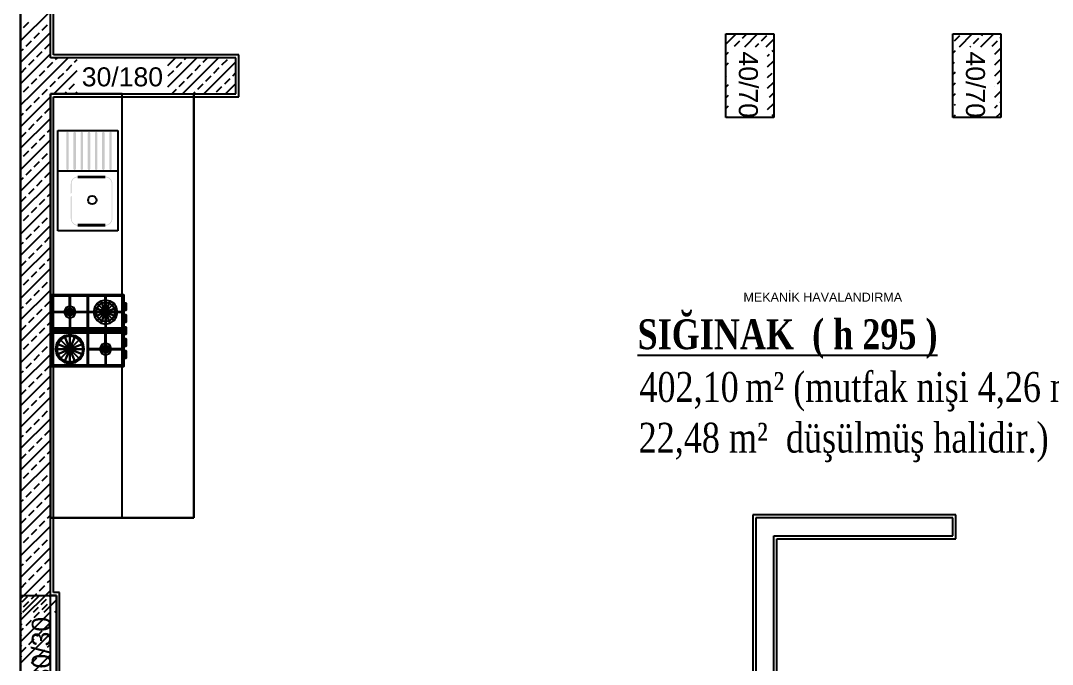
# Model space of a CAD drawing. Extents: x 357804 to 359242, y -615216 to -609926.
# Drawn here: x 357804 to 358668, y -611014 to -610475 of the extents above; entities that cross this region are included whole.
import ezdxf

# ---------------------------------------------------------------- set-up
doc = ezdxf.new("R2010")
doc.units = 0
doc.header["$MEASUREMENT"] = 0
doc.layers.add('MKDU0', color=50, linetype='CONTINUOUS')
doc.styles.add('BORA', font='times.ttf')
doc.styles.add('MtXpl_Times_New_Roma', font='timesbd.ttf')
doc.styles.get("Standard").update_dxf_attribs({"font": 'arial.ttf'})

msp = doc.modelspace()

# ---------------------------------------------------------------- hatches: boundary and pattern name
at = {"layer": 'MKDU0', "ltscale": 0.03}
h = msp.add_hatch(color=8, dxfattribs=at)
h.paths.add_polyline_path([(357848.56, -610569.26, -1), (357850.56, -610569.26), (357850.56, -610599.26, -1), (357848.56, -610599.26)])
h.paths.add_polyline_path([(357856.56, -610599.26, -1), (357854.56, -610599.26), (357854.56, -610569.26, -1), (357856.56, -610569.26)])
h.paths.add_polyline_path([(357862.56, -610599.26, -1), (357860.56, -610599.26), (357860.56, -610569.26, -1), (357862.56, -610569.26)])
h.paths.add_polyline_path([(357866.56, -610569.26, -1), (357868.56, -610569.26), (357868.56, -610599.26, -1), (357866.56, -610599.26)])
h.paths.add_polyline_path([(357874.56, -610599.26, -1), (357872.56, -610599.26), (357872.56, -610569.26, -1), (357874.56, -610569.26)])
h.paths.add_polyline_path([(357878.56, -610569.26, -1), (357880.56, -610569.26), (357880.56, -610599.26, -1), (357878.56, -610599.26)])
h.paths.add_polyline_path([(357844.56, -610599.26, -1), (357842.56, -610599.26), (357842.56, -610569.26, -1), (357844.56, -610569.26)])
msp.add_hatch(color=8, dxfattribs=at).paths.add_polyline_path([(357852.35, -610605.71), (357875.11, -610605.71, -0.414214), (357881.11, -610611.71), (357881.11, -610640.82, -0.414214), (357875.11, -610646.82), (357852.35, -610646.82, -0.414214), (357846.35, -610640.82), (357846.35, -610622.63), (357846.95, -610622.03), (357846.95, -610640.82, 0.414214), (357852.35, -610646.22), (357875.11, -610646.22, 0.414214), (357880.51, -610640.82), (357880.51, -610611.71, 0.414214), (357875.11, -610606.31), (357852.35, -610606.31, 0.414214), (357846.95, -610611.71), (357846.95, -610619.33), (357846.35, -610619.93), (357846.35, -610611.71, -0.414214)])

# ---------------------------------------------------------------- linework, layer by layer
at = {"layer": 'MKDU0', "color": 8, "ltscale": 0.03}
for p, q in [((357804.37, -611416.35), (357804.37, -609926.35)), ((357804.37, -611416.35), (357804.37, -609926.35)), ((357804.37, -609926.35), (357804.37, -611416.35)), ((357804.37, -609936.35), (357804.37, -611416.35)), ((357804.37, -610506.35), (357804.37, -609966.35)), ((357829.37, -610506.35), (357829.37, -609966.35)), ((357829.37, -610506.35), (357829.37, -610161.35)), ((357831.87, -610503.85), (357831.87, -610163.85)), ((357804.37, -610492.19), (357829.37, -610467.19)), ((357804.37, -610483.21), (357804.45, -610483.13)), ((357806.69, -610480.88), (357811.18, -610476.39)), ((357822.41, -610483.13), (357826.9, -610478.64)), ((357829.14, -610476.39), (357829.37, -610476.17)), ((357808.16, -610506.35), (357829.37, -610485.15)), ((357808.94, -610496.6), (357813.43, -610492.11)), ((357815.67, -610489.86), (357820.16, -610485.37)), ((358394.37, -610494.89), (358402.9, -610486.35)), ((358394.37, -610556.35), (358394.37, -610486.35)), ((358394.37, -610486.35), (358434.37, -610486.35)), ((358401.63, -610496.6), (358406.12, -610492.11)), ((358408.37, -610489.86), (358411.88, -610486.35)), ((358410.14, -610497.07), (358420.86, -610486.35)), ((358424.08, -610492.11), (358428.57, -610487.62)), ((358428.1, -610497.07), (358434.37, -610490.81)), ((358434.37, -610486.35), (358434.37, -610556.35)), ((358584.37, -610556.35), (358584.37, -610486.35)), ((358584.37, -610486.35), (358624.37, -610486.35)), ((358585.73, -610492.11), (358590.22, -610487.62)), ((358589.75, -610497.07), (358600.47, -610486.35)), ((358601.44, -610494.35), (358605.93, -610489.86)), ((358607.71, -610497.07), (358618.43, -610486.35)), ((358608.18, -610487.62), (358609.45, -610486.35)), ((358617.16, -610496.6), (358621.65, -610492.11)), ((358623.89, -610489.86), (358624.37, -610489.39)), ((358624.37, -610486.35), (358624.37, -610556.35)), ((357804.37, -610501.17), (357806.69, -610498.85)), ((357817.92, -610505.58), (357822.41, -610501.09)), ((357824.65, -610498.85), (357829.14, -610494.35)), ((358419.12, -610497.07), (358421.84, -610494.35)), ((358433.06, -610501.09), (358434.37, -610499.79)), ((358584.37, -610502.45), (358586.56, -610500.26)), ((358598.73, -610497.07), (358599.2, -610496.6)), ((358619.34, -610503.4), (358624.37, -610498.37)), ((357804.37, -611026.35), (357804.37, -610506.35)), ((357804.37, -610510.15), (357808.16, -610506.35)), ((357804.37, -610528.11), (357826.12, -610506.35)), ((357811.18, -610512.32), (357815.67, -610507.83)), ((357814.08, -610536.35), (357844.08, -610506.35)), ((357826.12, -610506.35), (357829.37, -610503.11)), ((357984.37, -610506.35), (357829.37, -610506.35)), ((357984.37, -610506.35), (357829.37, -610506.35)), ((357986.87, -610503.85), (357831.87, -610503.85)), ((357833.63, -610507.83), (357835.1, -610506.35)), ((357849.35, -610510.07), (357851.55, -610507.87)), ((357927.48, -610512.76), (357933.89, -610506.35)), ((357927.48, -610530.72), (357951.85, -610506.35)), ((357939.81, -610536.35), (357969.81, -610506.35)), ((357941.39, -610507.83), (357942.87, -610506.35)), ((357957.11, -610510.07), (357960.83, -610506.35)), ((357957.77, -610536.35), (357984.37, -610509.76)), ((357972.83, -610512.32), (357977.32, -610507.83)), ((357984.37, -610536.35), (357984.37, -610506.35)), ((357984.37, -610536.35), (357984.37, -610506.35)), ((357986.87, -610538.85), (357986.87, -610503.85)), ((358394.9, -610503.34), (358396.56, -610501.68)), ((358429.34, -610504.82), (358430.82, -610503.34)), ((358429.34, -610513.8), (358434.37, -610508.77)), ((358619.4, -610512.32), (358623.89, -610507.83)), ((357804.45, -610519.05), (357808.94, -610514.56)), ((357820.16, -610521.3), (357824.65, -610516.81)), ((357826.9, -610514.56), (357831.39, -610510.07)), ((357832.05, -610536.35), (357851.55, -610516.85)), ((357842.61, -610516.81), (357847.1, -610512.32)), ((357927.92, -610521.3), (357932.41, -610516.81)), ((357934.66, -610514.56), (357939.15, -610510.07)), ((357950.38, -610516.81), (357954.87, -610512.32)), ((357966.09, -610519.05), (357970.58, -610514.56)), ((358394.37, -610512.85), (358396.56, -610510.66)), ((358584.37, -610511.43), (358585.73, -610510.07)), ((358584.37, -610520.41), (358586.56, -610518.22)), ((358619.34, -610521.36), (358624.37, -610516.33)), ((357813.43, -610528.03), (357817.92, -610523.54)), ((357829.14, -610530.28), (357833.63, -610525.79)), ((357835.88, -610523.54), (357840.37, -610519.05)), ((357936.9, -610530.28), (357941.39, -610525.79)), ((357943.64, -610523.54), (357948.13, -610519.05)), ((357959.36, -610525.79), (357963.85, -610521.3)), ((357975.07, -610528.03), (357979.56, -610523.54)), ((357981.81, -610521.3), (357984.37, -610518.74)), ((358394.37, -610521.83), (358394.9, -610521.3)), ((358429.34, -610522.78), (358433.06, -610519.05)), ((358429.34, -610531.76), (358434.37, -610526.73)), ((358584.37, -610529.39), (358586.56, -610527.2)), ((358621.65, -610528.03), (358624.37, -610525.31)), ((357806.69, -610534.77), (357811.18, -610530.28)), ((357823.06, -610536.35), (357826.9, -610532.52)), ((357841.03, -610536.35), (357842.61, -610534.77)), ((357844.86, -610532.52), (357849.35, -610528.03)), ((357850.01, -610536.35), (357851.55, -610534.81)), ((357930.83, -610536.35), (357934.66, -610532.52)), ((357948.79, -610536.35), (357950.38, -610534.77)), ((357952.62, -610532.52), (357957.11, -610528.03)), ((357968.34, -610534.77), (357972.83, -610530.28)), ((357975.73, -610536.35), (357984.37, -610527.72)), ((358394.37, -610530.81), (358396.56, -610528.62)), ((358430.82, -610539.26), (358434.37, -610535.71)), ((358619.34, -610530.34), (358619.4, -610530.28)), ((358619.34, -610539.32), (358624.37, -610534.29)), ((357804.37, -610546.07), (357814.08, -610536.35)), ((357804.37, -610537.09), (357804.45, -610537.01)), ((357804.37, -610564.03), (357829.37, -610539.03)), ((357815.67, -610543.75), (357820.16, -610539.26)), ((357822.41, -610537.01), (357823.06, -610536.35)), ((357889.37, -610536.35), (357829.37, -610536.35)), ((357829.37, -610536.35), (357829.37, -610891.35)), ((357829.37, -611026.35), (357829.37, -610536.35)), ((357829.37, -610536.35), (357984.37, -610536.35)), ((357829.37, -610891.35), (357829.37, -610536.35)), ((357829.37, -610536.35), (357949.37, -610536.35)), ((357831.87, -610893.85), (357831.87, -610538.85)), ((357831.87, -610538.85), (357986.87, -610538.85)), ((357889.37, -610891.35), (357889.37, -610536.35)), ((357889.37, -610891.35), (357889.37, -610536.35)), ((357949.37, -610536.35), (357949.37, -610891.35)), ((357949.37, -610891.35), (357949.37, -610536.35)), ((357949.37, -610536.35), (357984.37, -610536.35)), ((358394.37, -610539.79), (358396.56, -610537.6)), ((358584.37, -610538.37), (358586.56, -610536.18)), ((358623.89, -610543.75), (358624.37, -610543.27)), ((357804.37, -610555.05), (357806.69, -610552.73)), ((357808.94, -610550.48), (357813.43, -610545.99)), ((357824.65, -610552.73), (357829.14, -610548.24)), ((358394.37, -610548.77), (358396.56, -610546.58)), ((358429.34, -610549.72), (358434.37, -610544.69)), ((358585.73, -610545.99), (358586.56, -610545.16)), ((358619.34, -610548.3), (358621.65, -610545.99)), ((358620.27, -610556.35), (358624.37, -610552.25)), ((357804.37, -610581.99), (357829.37, -610556.99)), ((357811.18, -610566.2), (357815.67, -610561.71)), ((357817.92, -610559.46), (357822.41, -610554.97)), ((358434.37, -610556.35), (358394.37, -610556.35)), ((358395.76, -610556.35), (358396.56, -610555.56)), ((358433.06, -610554.97), (358434.37, -610553.67)), ((358584.37, -610556.33), (358586.56, -610554.14)), ((358624.37, -610556.35), (358584.37, -610556.35)), ((357804.45, -610572.93), (357808.94, -610568.44)), ((357826.9, -610568.44), (357829.37, -610565.97)), ((357835.56, -610651.26), (357835.56, -610567.26)), ((357835.56, -610567.26), (357885.56, -610567.26)), ((357885.56, -610567.26), (357885.56, -610651.26)), ((357804.37, -610599.95), (357829.37, -610574.95)), ((357813.43, -610581.91), (357817.92, -610577.42)), ((357820.16, -610575.18), (357824.65, -610570.69)), ((357806.69, -610588.65), (357811.18, -610584.16)), ((357822.41, -610590.89), (357826.9, -610586.4)), ((357829.14, -610584.16), (357829.37, -610583.93)), ((357804.37, -610590.97), (357804.45, -610590.89)), ((357804.37, -610617.91), (357829.37, -610592.91)), ((357815.67, -610597.63), (357820.16, -610593.14)), ((357808.94, -610604.36), (357813.43, -610599.87)), ((357824.65, -610606.61), (357829.14, -610602.12)), ((357885.56, -610601.26), (357835.56, -610601.26)), ((357804.37, -610608.93), (357806.69, -610606.61)), ((357804.37, -610635.87), (357829.37, -610610.87)), ((357817.92, -610613.34), (357822.41, -610608.85)), ((357852.35, -610605.71), (357875.11, -610605.71)), ((357852.35, -610606.31), (357875.11, -610606.31)), ((357811.18, -610620.08), (357815.67, -610615.59)), ((357826.9, -610622.32), (357829.37, -610619.85)), ((357804.37, -610653.83), (357829.37, -610628.83)), ((357804.45, -610626.81), (357808.94, -610622.32)), ((357820.16, -610629.06), (357824.65, -610624.57)), ((357806.69, -610642.53), (357811.18, -610638.04)), ((357813.43, -610635.79), (357817.92, -610631.3)), ((357829.14, -610638.04), (357829.37, -610637.81)), ((357804.37, -610644.85), (357804.45, -610644.77)), ((357804.37, -610671.79), (357829.37, -610646.79)), ((357815.67, -610651.51), (357820.16, -610647.02)), ((357822.41, -610644.77), (357826.9, -610640.28)), ((357875.11, -610646.22), (357852.35, -610646.22)), ((357875.11, -610646.82), (357852.35, -610646.82)), ((357808.94, -610658.24), (357813.43, -610653.75)), ((357824.65, -610660.49), (357829.14, -610656)), ((357885.56, -610651.26), (357835.56, -610651.26)), ((357804.37, -610662.81), (357806.69, -610660.49)), ((357804.37, -610689.76), (357829.37, -610664.76)), ((357817.92, -610667.22), (357822.41, -610662.73)), ((357811.18, -610673.96), (357815.67, -610669.47)), ((357826.9, -610676.21), (357829.37, -610673.74)), ((357804.45, -610680.7), (357808.94, -610676.21)), ((357820.16, -610682.94), (357824.65, -610678.45)), ((357804.37, -610707.72), (357829.37, -610682.72)), ((357813.43, -610689.68), (357817.92, -610685.19)), ((357804.37, -610698.74), (357804.45, -610698.66)), ((357806.69, -610696.41), (357811.18, -610691.92)), ((357822.41, -610698.66), (357826.9, -610694.17)), ((357829.14, -610691.92), (357829.37, -610691.7)), ((357804.37, -610725.68), (357829.37, -610700.68)), ((357808.94, -610712.13), (357813.43, -610707.64)), ((357815.67, -610705.39), (357820.16, -610700.9)), ((357804.37, -610716.7), (357806.69, -610714.37)), ((357817.92, -610721.11), (357822.41, -610716.62)), ((357824.65, -610714.37), (357829.14, -610709.88)), ((357804.37, -610743.64), (357829.37, -610718.64)), ((357811.18, -610727.84), (357815.67, -610723.35)), ((357804.45, -610734.58), (357808.94, -610730.09)), ((357820.16, -610736.82), (357824.65, -610732.33)), ((357826.9, -610730.09), (357829.37, -610727.62)), ((357804.37, -610761.6), (357829.37, -610736.6)), ((357813.43, -610743.56), (357817.92, -610739.07)), ((357806.69, -610750.29), (357811.18, -610745.8)), ((357822.41, -610752.54), (357826.9, -610748.05)), ((357829.14, -610745.8), (357829.37, -610745.58)), ((357804.37, -610752.62), (357804.45, -610752.54)), ((357804.37, -610779.56), (357829.37, -610754.56)), ((357815.67, -610759.27), (357820.16, -610754.78)), ((357804.37, -610770.58), (357806.69, -610768.25)), ((357808.94, -610766.01), (357813.43, -610761.52)), ((357824.65, -610768.25), (357829.14, -610763.76)), ((357804.37, -610797.52), (357829.37, -610772.52)), ((357811.18, -610781.72), (357815.67, -610777.23)), ((357817.92, -610774.99), (357822.41, -610770.5)), ((357804.45, -610788.46), (357808.94, -610783.97)), ((357826.9, -610783.97), (357829.37, -610781.5)), ((357804.37, -610815.48), (357829.37, -610790.48)), ((357813.43, -610797.44), (357817.92, -610792.95)), ((357820.16, -610790.7), (357824.65, -610786.21)), ((357806.69, -610804.17), (357811.18, -610799.68)), ((357822.41, -610806.42), (357826.9, -610801.93)), ((357829.14, -610799.68), (357829.37, -610799.46)), ((357804.37, -610806.5), (357804.45, -610806.42)), ((357804.37, -610833.44), (357829.37, -610808.44)), ((357815.67, -610813.15), (357820.16, -610808.66)), ((357808.94, -610819.89), (357813.43, -610815.4)), ((357824.65, -610822.13), (357829.14, -610817.64)), ((357804.37, -610824.46), (357806.69, -610822.13)), ((357804.37, -610851.4), (357829.37, -610826.4)), ((357817.92, -610828.87), (357822.41, -610824.38)), ((357804.45, -610842.34), (357808.94, -610837.85)), ((357811.18, -610835.6), (357815.67, -610831.11)), ((357826.9, -610837.85), (357829.37, -610835.38)), ((357804.37, -610869.36), (357829.37, -610844.36)), ((357820.16, -610844.58), (357824.65, -610840.09)), ((357806.69, -610858.06), (357811.18, -610853.57)), ((357813.43, -610851.32), (357817.92, -610846.83)), ((357829.14, -610853.57), (357829.37, -610853.34)), ((357804.37, -610860.38), (357804.45, -610860.3)), ((357804.37, -610887.32), (357829.37, -610862.32)), ((357815.67, -610867.04), (357820.16, -610862.55)), ((357822.41, -610860.3), (357826.9, -610855.81)), ((357808.94, -610873.77), (357813.43, -610869.28)), ((357824.65, -610876.02), (357829.14, -610871.53)), ((357804.37, -610878.34), (357806.69, -610876.02)), ((357804.37, -610905.28), (357829.37, -610880.28)), ((357817.92, -610882.75), (357822.41, -610878.26)), ((357811.18, -610889.49), (357815.67, -610885)), ((357826.9, -610891.73), (357829.37, -610889.26)), ((358586.87, -610888.85), (358416.87, -610888.85)), ((358416.87, -610888.85), (358416.87, -611033.85)), ((358586.87, -610908.85), (358586.87, -610888.85)), ((357804.37, -610923.24), (357829.37, -610898.24)), ((357804.45, -610896.22), (357808.94, -610891.73)), ((357820.16, -610898.47), (357824.65, -610893.98)), ((357829.37, -610891.35), (357889.37, -610891.35)), ((357829.37, -610891.35), (357889.37, -610891.35)), ((357949.37, -610891.35), (357829.37, -610891.35)), ((357829.37, -610956.35), (357829.37, -610891.35)), ((357829.37, -610891.35), (357949.37, -610891.35)), ((357831.87, -610953.85), (357831.87, -610893.85)), ((358434.37, -610891.35), (358419.37, -610891.35)), ((358419.37, -610891.35), (358419.37, -611036.35)), ((358584.37, -610891.35), (358434.37, -610891.35)), ((358584.37, -610906.35), (358584.37, -610891.35)), ((357813.43, -610905.2), (357817.92, -610900.71)), ((358434.37, -611121.35), (358434.37, -610906.35)), ((358434.37, -610906.35), (358584.37, -610906.35)), ((357804.37, -610914.26), (357804.45, -610914.18)), ((357806.69, -610911.94), (357811.18, -610907.45)), ((357822.41, -610914.18), (357826.9, -610909.69)), ((357829.14, -610907.45), (357829.37, -610907.22)), ((358436.87, -611118.85), (358436.87, -610908.85)), ((358436.87, -610908.85), (358586.87, -610908.85)), ((357804.37, -610941.2), (357829.37, -610916.2)), ((357808.94, -610927.65), (357813.43, -610923.16)), ((357815.67, -610920.92), (357820.16, -610916.43)), ((357804.37, -610932.22), (357806.69, -610929.9)), ((357817.92, -610936.63), (357822.41, -610932.14)), ((357824.65, -610929.9), (357829.14, -610925.41)), ((357804.37, -610959.16), (357829.37, -610934.16)), ((357811.18, -610943.37), (357815.67, -610938.88)), ((357804.45, -610950.1), (357808.94, -610945.61)), ((357820.16, -610952.35), (357824.65, -610947.86)), ((357826.9, -610945.61), (357829.37, -610943.14)), ((357804.37, -610977.12), (357829.37, -610952.12)), ((357804.37, -611136.35), (357804.37, -610956.35)), ((357804.37, -610956.35), (357834.37, -610956.35)), ((357805.72, -610961.74), (357810.21, -610957.25)), ((357806.17, -610970.27), (357820.09, -610956.35)), ((357813.43, -610959.08), (357817.92, -610954.59)), ((357828.17, -610957.25), (357829.07, -610956.35)), ((357834.37, -610956.35), (357829.37, -610956.35)), ((357836.87, -610953.85), (357831.87, -610953.85)), ((357834.37, -610956.35), (357834.37, -611136.35)), ((357834.37, -611136.35), (357834.37, -610956.35)), ((357836.87, -611138.85), (357836.87, -610953.85)), ((357806.69, -610965.82), (357811.18, -610961.33)), ((357815.15, -610970.27), (357819.19, -610966.23)), ((357821.44, -610963.99), (357825.93, -610959.5)), ((357822.41, -610968.06), (357826.9, -610963.57)), ((357824.13, -610970.27), (357834.37, -610960.04)), ((357829.14, -610961.33), (357829.37, -610961.1)), ((357804.37, -610968.14), (357804.45, -610968.06)), ((357804.37, -610995.08), (357829.37, -610970.08)), ((357804.37, -610972.08), (357805.49, -610970.95)), ((357815.67, -610974.8), (357820.16, -610970.31)), ((357833.11, -610970.27), (357834.37, -610969.02)), ((357804.37, -610981.06), (357805.49, -610979.93)), ((357804.37, -610986.1), (357806.69, -610983.78)), ((357808.94, -610981.53), (357813.43, -610977.04)), ((357824.65, -610983.78), (357829.14, -610979.29)), ((357804.37, -611013.04), (357829.37, -610988.04)), ((357804.37, -610990.04), (357805.49, -610988.92)), ((357811.18, -610997.25), (357815.67, -610992.76)), ((357817.92, -610990.51), (357822.41, -610986.02)), ((357804.37, -610999.02), (357805.49, -610997.9)), ((357804.45, -611003.98), (357808.94, -610999.49)), ((357820.16, -611006.23), (357824.65, -611001.74)), ((357826.9, -610999.49), (357829.37, -610997.02)), ((357804.37, -611008), (357805.49, -611006.88)), ((357809.02, -611026.35), (357829.37, -611006)), ((357813.43, -611012.96), (357817.92, -611008.47))]:
    msp.add_line(p, q, dxfattribs=at)
msp.add_circle((357864.27, -610625.43), 3.46, dxfattribs=at)
for points in [[(357829.66, -610764.63, 0), (357830.66, -610764.63, 0), (357830.66, -610704.63, 0), (357829.66, -610704.63, 0)], [(357829.66, -610704.63, 0), (357830.66, -610704.63, 0), (357830.66, -610704.63, 60), (357829.66, -610704.63, 60)], [(357829.66, -610704.63, 60), (357830.66, -610704.63, 60), (357829.66, -610704.63, 60)], [(357830.66, -610704.63, 60), (357830.66, -610764.63, 60), (357829.66, -610764.63, 60), (357829.66, -610704.63, 60)], [(357829.66, -610704.63, 60), (357829.66, -610704.63, 60), (357829.66, -610704.63, 0)], [(357829.66, -610704.63, 60), (357829.66, -610764.63, 60), (357829.66, -610764.63, 0), (357829.66, -610704.63, 0)], [(357831.66, -610764.63, 2), (357831.66, -610704.63, 2), (357830.66, -610704.63, 2), (357830.66, -610764.63, 2)], [(357830.66, -610764.63, 0), (357830.66, -610764.63, -5), (357830.66, -610704.63, -5), (357830.66, -610704.63, 0)], [(357830.66, -610764.63, -5), (357890.66, -610764.63, -5), (357890.66, -610704.63, -5), (357830.66, -610704.63, -5)], [(357830.66, -610704.63, 0), (357830.66, -610704.63, -5), (357830.66, -610704.63, 0)], [(357830.66, -610704.63, -5), (357890.66, -610704.63, -5), (357890.66, -610704.63, 0), (357830.66, -610704.63, 0)], [(357830.66, -610704.63, 0), (357830.66, -610704.63, 0), (357830.66, -610764.63, 0)], [(357830.66, -610704.63, 0), (357890.66, -610704.63, 0), (357890.66, -610764.63, 0), (357830.66, -610764.63, 0)], [(357830.66, -610764.63, -5), (357830.66, -610764.63, -20), (357830.66, -610704.63, -20), (357830.66, -610704.63, -5)], [(357830.66, -610764.63, -20), (357890.66, -610764.63, -20), (357890.66, -610704.63, -20), (357830.66, -610704.63, -20)], [(357830.66, -610704.63, -5), (357830.66, -610704.63, -20), (357830.66, -610704.63, -5)], [(357830.66, -610704.63, -20), (357890.66, -610704.63, -20), (357890.66, -610704.63, -5), (357830.66, -610704.63, -5)], [(357830.66, -610704.63, -5), (357830.66, -610704.63, -5), (357830.66, -610764.63, -5)], [(357830.66, -610704.63, -5), (357890.66, -610704.63, -5), (357890.66, -610764.63, -5), (357830.66, -610764.63, -5)], [(357830.66, -610764.63, -80), (357830.66, -610764.63, -85), (357830.66, -610704.63, -85), (357830.66, -610704.63, -80)], [(357830.66, -610764.63, -85), (357890.66, -610764.63, -85), (357890.66, -610704.63, -85), (357830.66, -610704.63, -85)], [(357830.66, -610704.63, -80), (357830.66, -610704.63, -85), (357830.66, -610704.63, -80)], [(357830.66, -610704.63, -85), (357890.66, -610704.63, -85), (357890.66, -610704.63, -80), (357830.66, -610704.63, -80)], [(357830.66, -610704.63, -80), (357830.66, -610704.63, -80), (357830.66, -610764.63, -80)], [(357830.66, -610704.63, -80), (357890.66, -610704.63, -80), (357890.66, -610764.63, -80), (357830.66, -610764.63, -80)], [(357830.66, -610764.63, -20), (357830.66, -610764.63, -80), (357830.66, -610704.63, -80), (357830.66, -610704.63, -20)], [(357830.66, -610764.63, -80), (357890.66, -610764.63, -80), (357890.66, -610704.63, -80), (357830.66, -610704.63, -80)], [(357830.66, -610704.63, -20), (357830.66, -610704.63, -80), (357830.66, -610704.63, -20)], [(357830.66, -610704.63, -80), (357890.66, -610704.63, -80), (357890.66, -610704.63, -20), (357830.66, -610704.63, -20)], [(357830.66, -610704.63, -20), (357830.66, -610704.63, -20), (357830.66, -610764.63, -20)], [(357830.66, -610704.63, -20), (357890.66, -610704.63, -20), (357890.66, -610764.63, -20), (357830.66, -610764.63, -20)], [(357830.66, -610764.63, 0), (357830.66, -610764.63, 0), (357830.66, -610764.63, 0), (357830.66, -610704.63, 0)], [(357830.66, -610704.63, 0), (357830.66, -610764.63, 0), (357830.66, -610764.63, 60), (357830.66, -610704.63, 60)], [(357830.66, -610705.63, 2), (357830.66, -610705.63, 0), (357830.66, -610704.63, 0), (357830.66, -610704.63, 2)], [(357830.66, -610705.63, 0), (357831.66, -610705.63, 0), (357831.66, -610704.63, 0), (357830.66, -610704.63, 0)], [(357830.66, -610704.63, 2), (357830.66, -610704.63, 0), (357830.66, -610704.63, 2)], [(357830.66, -610704.63, 0), (357831.66, -610704.63, 0), (357831.66, -610704.63, 2), (357830.66, -610704.63, 2)], [(357830.66, -610704.63, 2), (357830.66, -610704.63, 2), (357830.66, -610705.63, 2)], [(357830.66, -610704.63, 2), (357831.66, -610704.63, 2), (357831.66, -610705.63, 2), (357830.66, -610705.63, 2)], [(357831.66, -610705.63, 2), (357831.66, -610705.63, 0), (357830.66, -610705.63, 0), (357830.66, -610705.63, 2)], [(357831.66, -610705.63, 0), (357831.66, -610705.63, 0), (357831.66, -610705.63, 0), (357830.66, -610705.63, 0)], [(357889.66, -610705.63, 2), (357889.66, -610704.63, 2), (357831.66, -610704.63, 2), (357831.66, -610705.63, 2)], [(357831.66, -610704.63, 2), (357831.66, -610704.63, 0), (357831.66, -610705.63, 0), (357831.66, -610705.63, 2)], [(357831.66, -610704.63, 0), (357831.66, -610704.63, 0), (357831.66, -610705.63, 0)], [(357846.06, -610715.28, 2), (357846.06, -610705.63, 2), (357845.1, -610705.63, 2), (357845.1, -610715.28, 2)], [(357861.16, -610732.63, 2), (357861.16, -610705.63, 2), (357860.16, -610705.63, 2), (357860.16, -610732.63, 2)], [(357875.9, -610715.28, 2), (357875.9, -610705.63, 2), (357874.93, -610705.63, 2), (357874.93, -610715.28, 2)], [(357890.66, -610764.63, 2), (357890.66, -610704.63, 2), (357889.66, -610704.63, 2), (357889.66, -610764.63, 2)], [(357889.66, -610705.63, 2), (357889.66, -610705.63, 0), (357889.66, -610704.63, 0), (357889.66, -610704.63, 2)], [(357889.66, -610705.63, 0), (357890.66, -610705.63, 0), (357890.66, -610704.63, 0), (357889.66, -610704.63, 0)], [(357889.66, -610704.63, 2), (357889.66, -610704.63, 0), (357889.66, -610704.63, 2)], [(357889.66, -610704.63, 0), (357890.66, -610704.63, 0), (357890.66, -610704.63, 2), (357889.66, -610704.63, 2)], [(357889.66, -610704.63, 2), (357889.66, -610704.63, 2), (357889.66, -610705.63, 2)], [(357889.66, -610704.63, 2), (357890.66, -610704.63, 2), (357890.66, -610705.63, 2), (357889.66, -610705.63, 2)], [(357890.66, -610705.63, 2), (357890.66, -610705.63, 0), (357889.66, -610705.63, 0), (357889.66, -610705.63, 2)], [(357890.66, -610705.63, 0), (357890.66, -610705.63, 0), (357890.66, -610705.63, 0), (357889.66, -610705.63, 0)], [(357890.66, -610764.63, -20.5), (357890.66, -610764.63, -19.5), (357890.66, -610704.63, -19.5), (357890.66, -610704.63, -20.5)], [(357890.66, -610764.63, -5.5), (357890.66, -610764.63, -4.5), (357890.66, -610704.63, -4.5), (357890.66, -610704.63, -5.5)], [(357890.66, -610704.63, 0), (357890.66, -610704.63, -5), (357890.66, -610764.63, -5), (357890.66, -610764.63, 0)], [(357890.66, -610704.63, -5), (357890.66, -610704.63, -5), (357890.66, -610764.63, -5)], [(357890.66, -610704.63, -5), (357890.66, -610704.63, -20), (357890.66, -610764.63, -20), (357890.66, -610764.63, -5)], [(357890.66, -610704.63, -20), (357890.66, -610704.63, -20), (357890.66, -610764.63, -20)], [(357890.66, -610704.63, -80), (357890.66, -610704.63, -85), (357890.66, -610764.63, -85), (357890.66, -610764.63, -80)], [(357890.66, -610704.63, -85), (357890.66, -610704.63, -85), (357890.66, -610764.63, -85)], [(357890.66, -610704.63, -20), (357890.66, -610704.63, -80), (357890.66, -610764.63, -80), (357890.66, -610764.63, -20)], [(357890.66, -610704.63, -80), (357890.66, -610704.63, -80), (357890.66, -610764.63, -80)], [(357890.66, -610704.63, 2), (357890.66, -610704.63, 0), (357890.66, -610705.63, 0), (357890.66, -610705.63, 2)], [(357890.66, -610704.63, 0), (357890.66, -610704.63, 0), (357890.66, -610705.63, 0)], [(357842.05, -610715.6), (357840.58, -610719.13), (357842.58, -610719.13, 2), (357843.46, -610717.01, 2)], [(357845.58, -610714.13), (357842.05, -610715.6), (357843.46, -610717.01, 2), (357845.58, -610716.13, 2)], [(357843.46, -610717.01, 1.99), (357842.58, -610719.13, 1.99), (357845.58, -610719.13, 2)], [(357845.58, -610716.13, 1.99), (357843.46, -610717.01, 1.99), (357845.58, -610719.13, 2)], [(357849.12, -610715.6), (357845.58, -610714.13), (357845.58, -610716.13, 2), (357847.7, -610717.01, 2)], [(357847.7, -610717.01, 1.99), (357845.58, -610716.13, 1.99), (357845.58, -610719.13, 2)], [(357848.58, -610719.13, 1.99), (357847.7, -610717.01, 1.99), (357845.58, -610719.13, 2)], [(357850.58, -610719.13), (357849.12, -610715.6), (357847.7, -610717.01, 2), (357848.58, -610719.13, 2)], [(357866.17, -610715.31), (357865.41, -610719.14), (357867.41, -610719.14, 2), (357868.02, -610716.07, 2)], [(357868.34, -610712.06), (357866.17, -610715.31), (357868.02, -610716.07, 2), (357869.75, -610713.48, 2)], [(357868.02, -610716.07, 1.99), (357867.41, -610719.14, 1.99), (357875.41, -610719.14, 2)], [(357869.75, -610713.48, 1.99), (357868.02, -610716.07, 1.99), (357875.41, -610719.14, 2)], [(357871.58, -610709.9), (357868.34, -610712.06), (357869.75, -610713.48, 2), (357872.35, -610711.74, 2)], [(357872.35, -610711.74, 1.99), (357869.75, -610713.48, 1.99), (357875.41, -610719.14, 2)], [(357875.41, -610709.14), (357871.58, -610709.9), (357872.35, -610711.74, 2), (357875.41, -610711.14, 2)], [(357875.41, -610711.14, 1.99), (357872.35, -610711.74, 1.99), (357875.41, -610719.14, 2)], [(357879.24, -610709.9), (357875.41, -610709.14), (357875.41, -610711.14, 2), (357878.47, -610711.74, 2)], [(357878.47, -610711.74, 1.99), (357875.41, -610711.14, 1.99), (357875.41, -610719.14, 2)], [(357881.07, -610713.48, 1.99), (357878.47, -610711.74, 1.99), (357875.41, -610719.14, 2)], [(357882.8, -610716.07, 1.99), (357881.07, -610713.48, 1.99), (357875.41, -610719.14, 2)], [(357883.41, -610719.14, 1.99), (357882.8, -610716.07, 1.99), (357875.41, -610719.14, 2)], [(357882.48, -610712.06), (357879.24, -610709.9), (357878.47, -610711.74, 2), (357881.07, -610713.48, 2)], [(357884.65, -610715.31), (357882.48, -610712.06), (357881.07, -610713.48, 2), (357882.8, -610716.07, 2)], [(357885.41, -610719.14), (357884.65, -610715.31), (357882.8, -610716.07, 2), (357883.41, -610719.14, 2)], [(357890.62, -610712.22, -8.23), (357890.62, -610711.64, -9.99), (357892.62, -610711.64, -9.99), (357892.62, -610712.22, -8.23)], [(357890.62, -610711.64, -9.99), (357890.62, -610712.22, -11.75), (357892.62, -610712.22, -11.75), (357892.62, -610711.64, -9.99)], [(357890.62, -610713.72, -7.14), (357890.62, -610712.22, -8.23), (357892.62, -610712.22, -8.23), (357892.62, -610713.72, -7.14)], [(357890.62, -610712.22, -11.75), (357890.62, -610713.72, -12.84), (357892.62, -610713.72, -12.84), (357892.62, -610712.22, -11.75)], [(357890.62, -610715.57, -7.14), (357890.62, -610713.72, -7.14), (357892.62, -610713.72, -7.14), (357892.62, -610715.57, -7.14)], [(357890.62, -610713.72, -12.84), (357890.62, -610715.57, -12.84), (357892.62, -610715.57, -12.84), (357892.62, -610713.72, -12.84)], [(357890.62, -610717.07, -8.23), (357890.62, -610715.57, -7.14), (357892.62, -610715.57, -7.14), (357892.62, -610717.07, -8.23)], [(357890.62, -610715.57, -12.84), (357890.62, -610717.07, -11.75), (357892.62, -610717.07, -11.75), (357892.62, -610715.57, -12.84)], [(357890.62, -610717.64, -9.99), (357890.62, -610717.07, -8.23), (357892.62, -610717.07, -8.23), (357892.62, -610717.64, -9.99)], [(357890.62, -610717.07, -11.75), (357890.62, -610717.64, -9.99), (357892.62, -610717.64, -9.99), (357892.62, -610717.07, -11.75)], [(357892.63, -610712.22, -8.23), (357892.63, -610711.64, -9.99), (357892.62, -610714.64, -9.99)], [(357892.63, -610711.64, -9.99), (357892.63, -610712.22, -11.75), (357892.62, -610714.64, -9.99)], [(357892.63, -610713.72, -7.14), (357892.63, -610712.22, -8.23), (357892.62, -610714.64, -9.99)], [(357892.63, -610712.22, -11.75), (357892.63, -610713.72, -12.84), (357892.62, -610714.64, -9.99)], [(357892.63, -610715.57, -7.14), (357892.63, -610713.72, -7.14), (357892.62, -610714.64, -9.99)], [(357892.63, -610713.72, -12.84), (357892.63, -610715.57, -12.84), (357892.62, -610714.64, -9.99)], [(357892.63, -610717.64, -9.99), (357892.63, -610717.07, -8.23), (357892.62, -610714.64, -9.99)], [(357892.63, -610717.07, -8.23), (357892.63, -610715.57, -7.14), (357892.62, -610714.64, -9.99)], [(357892.63, -610715.57, -12.84), (357892.63, -610717.07, -11.75), (357892.62, -610714.64, -9.99)], [(357892.63, -610717.07, -11.75), (357892.63, -610717.64, -9.99), (357892.62, -610714.64, -9.99)], [(357831.66, -610719.63, 2), (357831.66, -610718.63, 2), (357841.73, -610718.63, 2), (357841.73, -610719.63, 2)], [(357840.58, -610719.13), (357842.05, -610722.67), (357843.46, -610721.25, 2), (357842.58, -610719.13, 2)], [(357842.05, -610722.67), (357845.58, -610724.13), (357845.58, -610722.13, 2), (357843.46, -610721.25, 2)], [(357842.58, -610719.13, 1.99), (357843.46, -610721.25, 1.99), (357845.58, -610719.13, 2)], [(357843.46, -610721.25, 1.99), (357845.58, -610722.13, 1.99), (357845.58, -610719.13, 2)], [(357845.12, -610723.37, 2), (357845.12, -610732.63, 2), (357846.04, -610732.63, 2), (357846.04, -610723.37, 2)], [(357845.58, -610722.13, 1.99), (357847.7, -610721.25, 1.99), (357845.58, -610719.13, 2)], [(357847.7, -610721.25, 1.99), (357848.58, -610719.13, 1.99), (357845.58, -610719.13, 2)], [(357845.58, -610724.13), (357849.12, -610722.67), (357847.7, -610721.25, 2), (357845.58, -610722.13, 2)], [(357849.12, -610722.67), (357850.58, -610719.13), (357848.58, -610719.13, 2), (357847.7, -610721.25, 2)], [(357850.1, -610719.63, 2), (357850.1, -610718.63, 2), (357860.16, -610718.63, 2), (357860.16, -610719.63, 2)], [(357861.16, -610719.63, 2), (357861.16, -610718.63, 2), (357871.23, -610718.63, 2), (357871.23, -610719.63, 2)], [(357865.41, -610719.14), (357866.17, -610722.96), (357868.02, -610722.2, 2), (357867.41, -610719.14, 2)], [(357866.17, -610722.96), (357868.34, -610726.21), (357869.75, -610724.79, 2), (357868.02, -610722.2, 2)], [(357867.41, -610719.14, 1.99), (357868.02, -610722.2, 1.99), (357875.41, -610719.14, 2)], [(357868.02, -610722.2, 1.99), (357869.75, -610724.79, 1.99), (357875.41, -610719.14, 2)], [(357868.34, -610726.21), (357871.58, -610728.37), (357872.35, -610726.53, 2), (357869.75, -610724.79, 2)], [(357869.75, -610724.79, 1.99), (357872.35, -610726.53, 1.99), (357875.41, -610719.14, 2)], [(357872.35, -610726.53, 1.99), (357875.41, -610727.14, 1.99), (357875.41, -610719.14, 2)], [(357874.95, -610723.37, 2), (357874.95, -610732.63, 2), (357875.88, -610732.63, 2), (357875.88, -610723.37, 2)], [(357875.41, -610727.14, 1.99), (357878.47, -610726.53, 1.99), (357875.41, -610719.14, 2)], [(357878.47, -610726.53, 1.99), (357881.07, -610724.79, 1.99), (357875.41, -610719.14, 2)], [(357881.07, -610724.79, 1.99), (357882.8, -610722.2, 1.99), (357875.41, -610719.14, 2)], [(357882.8, -610722.2, 1.99), (357883.41, -610719.14, 1.99), (357875.41, -610719.14, 2)], [(357879.24, -610728.37), (357882.48, -610726.21), (357881.07, -610724.79, 2), (357878.47, -610726.53, 2)], [(357879.6, -610719.63, 2), (357879.6, -610718.63, 2), (357889.66, -610718.63, 2), (357889.66, -610719.63, 2)], [(357882.48, -610726.21), (357884.65, -610722.96), (357882.8, -610722.2, 2), (357881.07, -610724.79, 2)], [(357884.65, -610722.96), (357885.41, -610719.14), (357883.41, -610719.14, 2), (357882.8, -610722.2, 2)], [(357890.62, -610722.14, -8.23), (357890.62, -610721.57, -9.99), (357892.62, -610721.57, -9.99), (357892.62, -610722.14, -8.23)], [(357890.62, -610721.57, -9.99), (357890.62, -610722.14, -11.75), (357892.62, -610722.14, -11.75), (357892.62, -610721.57, -9.99)], [(357890.62, -610723.64, -7.14), (357890.62, -610722.14, -8.23), (357892.62, -610722.14, -8.23), (357892.62, -610723.64, -7.14)], [(357890.62, -610722.14, -11.75), (357890.62, -610723.64, -12.84), (357892.62, -610723.64, -12.84), (357892.62, -610722.14, -11.75)], [(357890.62, -610725.5, -7.14), (357890.62, -610723.64, -7.14), (357892.62, -610723.64, -7.14), (357892.62, -610725.5, -7.14)], [(357890.62, -610723.64, -12.84), (357890.62, -610725.5, -12.84), (357892.62, -610725.5, -12.84), (357892.62, -610723.64, -12.84)], [(357890.62, -610727, -8.23), (357890.62, -610725.5, -7.14), (357892.62, -610725.5, -7.14), (357892.62, -610727, -8.23)], [(357890.62, -610725.5, -12.84), (357890.62, -610727, -11.75), (357892.62, -610727, -11.75), (357892.62, -610725.5, -12.84)], [(357892.63, -610722.14, -8.23), (357892.63, -610721.57, -9.99), (357892.62, -610724.57, -9.99)], [(357892.63, -610721.57, -9.99), (357892.63, -610722.14, -11.75), (357892.62, -610724.57, -9.99)], [(357892.63, -610723.64, -7.14), (357892.63, -610722.14, -8.23), (357892.62, -610724.57, -9.99)], [(357892.63, -610722.14, -11.75), (357892.63, -610723.64, -12.84), (357892.62, -610724.57, -9.99)], [(357892.63, -610725.5, -7.14), (357892.63, -610723.64, -7.14), (357892.62, -610724.57, -9.99)], [(357892.63, -610723.64, -12.84), (357892.63, -610725.5, -12.84), (357892.62, -610724.57, -9.99)], [(357892.63, -610727.57, -9.99), (357892.63, -610727, -8.23), (357892.62, -610724.57, -9.99)], [(357892.63, -610727, -8.23), (357892.63, -610725.5, -7.14), (357892.62, -610724.57, -9.99)], [(357892.63, -610725.5, -12.84), (357892.63, -610727, -11.75), (357892.62, -610724.57, -9.99)], [(357892.63, -610727, -11.75), (357892.63, -610727.57, -9.99), (357892.62, -610724.57, -9.99)], [(357889.66, -610733.63, 2), (357889.66, -610732.63, 2), (357831.66, -610732.63, 2), (357831.66, -610733.63, 2)], [(357871.58, -610728.37), (357875.41, -610729.14), (357875.41, -610727.14, 2), (357872.35, -610726.53, 2)], [(357875.41, -610729.14), (357879.24, -610728.37), (357878.47, -610726.53, 2), (357875.41, -610727.14, 2)], [(357890.62, -610727.57, -9.99), (357890.62, -610727, -8.23), (357892.62, -610727, -8.23), (357892.62, -610727.57, -9.99)], [(357890.62, -610727, -11.75), (357890.62, -610727.57, -9.99), (357892.62, -610727.57, -9.99), (357892.62, -610727, -11.75)], [(357890.62, -610732.21, -8.23), (357890.62, -610731.64, -9.99), (357892.62, -610731.64, -9.99), (357892.62, -610732.21, -8.23)], [(357890.62, -610731.64, -9.99), (357890.62, -610732.21, -11.75), (357892.62, -610732.21, -11.75), (357892.62, -610731.64, -9.99)], [(357890.62, -610733.71, -7.14), (357890.62, -610732.21, -8.23), (357892.62, -610732.21, -8.23), (357892.62, -610733.71, -7.14)], [(357890.62, -610732.21, -11.75), (357890.62, -610733.71, -12.84), (357892.62, -610733.71, -12.84), (357892.62, -610732.21, -11.75)], [(357890.62, -610735.57, -7.14), (357890.62, -610733.71, -7.14), (357892.62, -610733.71, -7.14), (357892.62, -610735.57, -7.14)], [(357890.62, -610733.71, -12.84), (357890.62, -610735.57, -12.84), (357892.62, -610735.57, -12.84), (357892.62, -610733.71, -12.84)], [(357892.63, -610732.21, -8.23), (357892.63, -610731.64, -9.99), (357892.62, -610734.64, -9.99)], [(357892.63, -610731.64, -9.99), (357892.63, -610732.21, -11.75), (357892.62, -610734.64, -9.99)], [(357892.63, -610733.71, -7.14), (357892.63, -610732.21, -8.23), (357892.62, -610734.64, -9.99)], [(357892.63, -610732.21, -11.75), (357892.63, -610733.71, -12.84), (357892.62, -610734.64, -9.99)], [(357892.63, -610735.57, -7.14), (357892.63, -610733.71, -7.14), (357892.62, -610734.64, -9.99)], [(357892.63, -610733.71, -12.84), (357892.63, -610735.57, -12.84), (357892.62, -610734.64, -9.99)], [(357889.66, -610736.63, 2), (357889.66, -610735.63, 2), (357831.66, -610735.63, 2), (357831.66, -610736.63, 2)], [(357837.09, -610741.64, 0), (357834.49, -610745.54, 0), (357835.42, -610745.92, 2), (357837.8, -610742.35, 2)], [(357837.8, -610742.35, 1.99), (357835.42, -610745.92, 1.99), (357845.58, -610750.13, 2)], [(357840.99, -610739.04, 0), (357837.09, -610741.64, 0), (357837.8, -610742.35, 2), (357841.37, -610739.97, 2)], [(357841.37, -610739.97, 1.99), (357837.8, -610742.35, 1.99), (357845.58, -610750.13, 2)], [(357845.58, -610738.13, 0), (357840.99, -610739.04, 0), (357841.37, -610739.97, 2), (357845.58, -610739.13, 2)], [(357845.58, -610739.13, 1.99), (357841.37, -610739.97, 1.99), (357845.58, -610750.13, 2)], [(357850.17, -610739.04, 0), (357845.58, -610738.13, 0), (357845.58, -610739.13, 2), (357849.79, -610739.97, 2)], [(357849.79, -610739.97, 1.99), (357845.58, -610739.13, 1.99), (357845.58, -610750.13, 2)], [(357853.36, -610742.35, 1.99), (357849.79, -610739.97, 1.99), (357845.58, -610750.13, 2)], [(357855.74, -610745.92, 1.99), (357853.36, -610742.35, 1.99), (357845.58, -610750.13, 2)], [(357854.06, -610741.64, 0), (357850.17, -610739.04, 0), (357849.79, -610739.97, 2), (357853.36, -610742.35, 2)], [(357856.67, -610745.54, 0), (357854.06, -610741.64, 0), (357853.36, -610742.35, 2), (357855.74, -610745.92, 2)], [(357861.16, -610763.63, 2), (357861.16, -610736.63, 2), (357860.16, -610736.63, 2), (357860.16, -610763.63, 2)], [(357875.9, -610746.28, 2), (357875.9, -610736.63, 2), (357874.93, -610736.63, 2), (357874.93, -610746.28, 2)], [(357890.62, -610737.07, -8.23), (357890.62, -610735.57, -7.14), (357892.62, -610735.57, -7.14), (357892.62, -610737.07, -8.23)], [(357890.62, -610735.57, -12.84), (357890.62, -610737.07, -11.75), (357892.62, -610737.07, -11.75), (357892.62, -610735.57, -12.84)], [(357890.62, -610737.64, -9.99), (357890.62, -610737.07, -8.23), (357892.62, -610737.07, -8.23), (357892.62, -610737.64, -9.99)], [(357890.62, -610737.07, -11.75), (357890.62, -610737.64, -9.99), (357892.62, -610737.64, -9.99), (357892.62, -610737.07, -11.75)], [(357890.62, -610742.13, -8.23), (357890.62, -610741.56, -9.99), (357892.62, -610741.56, -9.99), (357892.62, -610742.13, -8.23)], [(357890.62, -610741.56, -9.99), (357890.62, -610742.13, -11.75), (357892.62, -610742.13, -11.75), (357892.62, -610741.56, -9.99)], [(357890.62, -610743.63, -7.14), (357890.62, -610742.13, -8.23), (357892.62, -610742.13, -8.23), (357892.62, -610743.63, -7.14)], [(357890.62, -610742.13, -11.75), (357890.62, -610743.63, -12.84), (357892.62, -610743.63, -12.84), (357892.62, -610742.13, -11.75)], [(357892.63, -610737.64, -9.99), (357892.63, -610737.07, -8.23), (357892.62, -610734.64, -9.99)], [(357892.63, -610737.07, -8.23), (357892.63, -610735.57, -7.14), (357892.62, -610734.64, -9.99)], [(357892.63, -610735.57, -12.84), (357892.63, -610737.07, -11.75), (357892.62, -610734.64, -9.99)], [(357892.63, -610737.07, -11.75), (357892.63, -610737.64, -9.99), (357892.62, -610734.64, -9.99)], [(357892.63, -610742.13, -8.23), (357892.63, -610741.56, -9.99), (357892.62, -610744.56, -9.99)], [(357892.63, -610741.56, -9.99), (357892.63, -610742.13, -11.75), (357892.62, -610744.56, -9.99)], [(357892.63, -610743.63, -7.14), (357892.63, -610742.13, -8.23), (357892.62, -610744.56, -9.99)], [(357892.63, -610742.13, -11.75), (357892.63, -610743.63, -12.84), (357892.62, -610744.56, -9.99)], [(357834.49, -610745.54, 0), (357833.58, -610750.13, 0), (357834.58, -610750.13, 2), (357835.42, -610745.92, 2)], [(357833.58, -610750.13, 0), (357834.49, -610754.72, 0), (357835.42, -610754.34, 2), (357834.58, -610750.13, 2)], [(357835.42, -610745.92, 1.99), (357834.58, -610750.13, 1.99), (357845.58, -610750.13, 2)], [(357834.58, -610750.13, 1.99), (357835.42, -610754.34, 1.99), (357845.58, -610750.13, 2)], [(357835.42, -610754.34, 1.99), (357837.8, -610757.91, 1.99), (357845.58, -610750.13, 2)], [(357837.8, -610757.91, 1.99), (357841.37, -610760.29, 1.99), (357845.58, -610750.13, 2)], [(357841.37, -610760.29, 1.99), (357845.58, -610761.13, 1.99), (357845.58, -610750.13, 2)], [(357856.58, -610750.13, 1.99), (357855.74, -610745.92, 1.99), (357845.58, -610750.13, 2)], [(357845.58, -610761.13, 1.99), (357849.79, -610760.29, 1.99), (357845.58, -610750.13, 2)], [(357849.79, -610760.29, 1.99), (357853.36, -610757.91, 1.99), (357845.58, -610750.13, 2)], [(357853.36, -610757.91, 1.99), (357855.74, -610754.34, 1.99), (357845.58, -610750.13, 2)], [(357855.74, -610754.34, 1.99), (357856.58, -610750.13, 1.99), (357845.58, -610750.13, 2)], [(357857.58, -610750.13, 0), (357856.67, -610745.54, 0), (357855.74, -610745.92, 2), (357856.58, -610750.13, 2)], [(357856.67, -610754.72, 0), (357857.58, -610750.13, 0), (357856.58, -610750.13, 2), (357855.74, -610754.34, 2)], [(357861.16, -610750.63, 2), (357861.16, -610749.63, 2), (357871.23, -610749.63, 2), (357871.23, -610750.63, 2)], [(357871.88, -610746.6, 0), (357870.42, -610750.13, 0), (357872.42, -610750.13, 2), (357873.3, -610748.01, 2)], [(357870.42, -610750.13, 0), (357871.88, -610753.67, 0), (357873.3, -610752.25, 2), (357872.42, -610750.13, 2)], [(357875.42, -610745.13, 0), (357871.88, -610746.6, 0), (357873.3, -610748.01, 2), (357875.42, -610747.13, 2)], [(357873.3, -610748.01, 2), (357872.42, -610750.13, 2), (357875.42, -610750.13, 2.01)], [(357872.42, -610750.13, 2), (357873.3, -610752.25, 2), (357875.42, -610750.13, 2.01)], [(357875.42, -610747.13, 2), (357873.3, -610748.01, 2), (357875.42, -610750.13, 2.01)], [(357873.3, -610752.25, 2), (357875.42, -610753.13, 2), (357875.42, -610750.13, 2.01)], [(357878.95, -610746.6, 0), (357875.42, -610745.13, 0), (357875.42, -610747.13, 2), (357877.54, -610748.01, 2)], [(357877.54, -610748.01, 2), (357875.42, -610747.13, 2), (357875.42, -610750.13, 2.01)], [(357878.42, -610750.13, 2), (357877.54, -610748.01, 2), (357875.42, -610750.13, 2.01)], [(357875.42, -610753.13, 2), (357877.54, -610752.25, 2), (357875.42, -610750.13, 2.01)], [(357877.54, -610752.25, 2), (357878.42, -610750.13, 2), (357875.42, -610750.13, 2.01)], [(357880.42, -610750.13, 0), (357878.95, -610746.6, 0), (357877.54, -610748.01, 2), (357878.42, -610750.13, 2)], [(357878.95, -610753.67, 0), (357880.42, -610750.13, 0), (357878.42, -610750.13, 2), (357877.54, -610752.25, 2)], [(357879.6, -610750.63, 2), (357879.6, -610749.63, 2), (357889.66, -610749.63, 2), (357889.66, -610750.63, 2)], [(357890.62, -610745.49, -7.14), (357890.62, -610743.63, -7.14), (357892.62, -610743.63, -7.14), (357892.62, -610745.49, -7.14)], [(357890.62, -610743.63, -12.84), (357890.62, -610745.49, -12.84), (357892.62, -610745.49, -12.84), (357892.62, -610743.63, -12.84)], [(357890.62, -610746.99, -8.23), (357890.62, -610745.49, -7.14), (357892.62, -610745.49, -7.14), (357892.62, -610746.99, -8.23)], [(357890.62, -610745.49, -12.84), (357890.62, -610746.99, -11.75), (357892.62, -610746.99, -11.75), (357892.62, -610745.49, -12.84)], [(357890.62, -610747.56, -9.99), (357890.62, -610746.99, -8.23), (357892.62, -610746.99, -8.23), (357892.62, -610747.56, -9.99)], [(357890.62, -610746.99, -11.75), (357890.62, -610747.56, -9.99), (357892.62, -610747.56, -9.99), (357892.62, -610746.99, -11.75)], [(357890.62, -610752.2, -8.23), (357890.62, -610751.63, -9.99), (357892.62, -610751.63, -9.99), (357892.62, -610752.2, -8.23)], [(357890.62, -610751.63, -9.99), (357890.62, -610752.2, -11.75), (357892.62, -610752.2, -11.75), (357892.62, -610751.63, -9.99)], [(357892.63, -610745.49, -7.14), (357892.63, -610743.63, -7.14), (357892.62, -610744.56, -9.99)], [(357892.63, -610743.63, -12.84), (357892.63, -610745.49, -12.84), (357892.62, -610744.56, -9.99)], [(357892.63, -610747.56, -9.99), (357892.63, -610746.99, -8.23), (357892.62, -610744.56, -9.99)], [(357892.63, -610746.99, -8.23), (357892.63, -610745.49, -7.14), (357892.62, -610744.56, -9.99)], [(357892.63, -610745.49, -12.84), (357892.63, -610746.99, -11.75), (357892.62, -610744.56, -9.99)], [(357892.63, -610746.99, -11.75), (357892.63, -610747.56, -9.99), (357892.62, -610744.56, -9.99)], [(357892.63, -610752.2, -8.23), (357892.63, -610751.63, -9.99), (357892.62, -610754.63, -9.99)], [(357892.63, -610751.63, -9.99), (357892.63, -610752.2, -11.75), (357892.62, -610754.63, -9.99)], [(357834.49, -610754.72, 0), (357837.09, -610758.61, 0), (357837.8, -610757.91, 2), (357835.42, -610754.34, 2)], [(357837.09, -610758.61, 0), (357840.99, -610761.21, 0), (357841.37, -610760.29, 2), (357837.8, -610757.91, 2)], [(357850.17, -610761.21, 0), (357854.06, -610758.61, 0), (357853.36, -610757.91, 2), (357849.79, -610760.29, 2)], [(357854.06, -610758.61, 0), (357856.67, -610754.72, 0), (357855.74, -610754.34, 2), (357853.36, -610757.91, 2)], [(357871.88, -610753.67, 0), (357875.42, -610755.13, 0), (357875.42, -610753.13, 2), (357873.3, -610752.25, 2)], [(357874.95, -610754.37, 2), (357874.95, -610763.63, 2), (357875.88, -610763.63, 2), (357875.88, -610754.37, 2)], [(357875.42, -610755.13, 0), (357878.95, -610753.67, 0), (357877.54, -610752.25, 2), (357875.42, -610753.13, 2)], [(357890.62, -610753.7, -7.14), (357890.62, -610752.2, -8.23), (357892.62, -610752.2, -8.23), (357892.62, -610753.7, -7.14)], [(357890.62, -610752.2, -11.75), (357890.62, -610753.7, -12.84), (357892.62, -610753.7, -12.84), (357892.62, -610752.2, -11.75)], [(357890.62, -610755.56, -7.14), (357890.62, -610753.7, -7.14), (357892.62, -610753.7, -7.14), (357892.62, -610755.56, -7.14)], [(357890.62, -610753.7, -12.84), (357890.62, -610755.56, -12.84), (357892.62, -610755.56, -12.84), (357892.62, -610753.7, -12.84)], [(357890.62, -610757.06, -8.23), (357890.62, -610755.56, -7.14), (357892.62, -610755.56, -7.14), (357892.62, -610757.06, -8.23)], [(357890.62, -610755.56, -12.84), (357890.62, -610757.06, -11.75), (357892.62, -610757.06, -11.75), (357892.62, -610755.56, -12.84)], [(357890.62, -610757.63, -9.99), (357890.62, -610757.06, -8.23), (357892.62, -610757.06, -8.23), (357892.62, -610757.63, -9.99)], [(357890.62, -610757.06, -11.75), (357890.62, -610757.63, -9.99), (357892.62, -610757.63, -9.99), (357892.62, -610757.06, -11.75)], [(357892.63, -610753.7, -7.14), (357892.63, -610752.2, -8.23), (357892.62, -610754.63, -9.99)], [(357892.63, -610752.2, -11.75), (357892.63, -610753.7, -12.84), (357892.62, -610754.63, -9.99)], [(357892.63, -610755.56, -7.14), (357892.63, -610753.7, -7.14), (357892.62, -610754.63, -9.99)], [(357892.63, -610753.7, -12.84), (357892.63, -610755.56, -12.84), (357892.62, -610754.63, -9.99)], [(357892.63, -610757.63, -9.99), (357892.63, -610757.06, -8.23), (357892.62, -610754.63, -9.99)], [(357892.63, -610757.06, -8.23), (357892.63, -610755.56, -7.14), (357892.62, -610754.63, -9.99)], [(357892.63, -610755.56, -12.84), (357892.63, -610757.06, -11.75), (357892.62, -610754.63, -9.99)], [(357892.63, -610757.06, -11.75), (357892.63, -610757.63, -9.99), (357892.62, -610754.63, -9.99)], [(357829.66, -610764.63, 60), (357830.66, -610764.63, 60), (357830.66, -610764.63, 0), (357829.66, -610764.63, 0)], [(357830.66, -610764.63, 2), (357830.66, -610764.63, 0), (357830.66, -610763.63, 0), (357830.66, -610763.63, 2)], [(357830.66, -610764.63, 0), (357831.66, -610764.63, 0), (357831.66, -610763.63, 0), (357830.66, -610763.63, 0)], [(357830.66, -610763.63, 2), (357830.66, -610763.63, 0), (357830.66, -610763.63, 2)], [(357830.66, -610763.63, 0), (357831.66, -610763.63, 0), (357831.66, -610763.63, 2), (357830.66, -610763.63, 2)], [(357830.66, -610763.63, 2), (357830.66, -610763.63, 2), (357830.66, -610764.63, 2)], [(357830.66, -610763.63, 2), (357831.66, -610763.63, 2), (357831.66, -610764.63, 2), (357830.66, -610764.63, 2)], [(357890.66, -610764.63, 0), (357890.66, -610764.63, -5), (357830.66, -610764.63, -5), (357830.66, -610764.63, 0)], [(357890.66, -610764.63, -5), (357890.66, -610764.63, -5), (357890.66, -610764.63, -5), (357830.66, -610764.63, -5)], [(357890.66, -610764.63, -5), (357890.66, -610764.63, -20), (357830.66, -610764.63, -20), (357830.66, -610764.63, -5)], [(357890.66, -610764.63, -20), (357890.66, -610764.63, -20), (357890.66, -610764.63, -20), (357830.66, -610764.63, -20)], [(357890.66, -610764.63, -80), (357890.66, -610764.63, -85), (357830.66, -610764.63, -85), (357830.66, -610764.63, -80)], [(357890.66, -610764.63, -85), (357890.66, -610764.63, -85), (357890.66, -610764.63, -85), (357830.66, -610764.63, -85)], [(357890.66, -610764.63, -20), (357890.66, -610764.63, -80), (357830.66, -610764.63, -80), (357830.66, -610764.63, -20)], [(357890.66, -610764.63, -80), (357890.66, -610764.63, -80), (357890.66, -610764.63, -80), (357830.66, -610764.63, -80)], [(357830.66, -610764.63, 60), (357830.66, -610764.63, 60), (357830.66, -610764.63, 0)], [(357831.66, -610764.63, 2), (357831.66, -610764.63, 0), (357830.66, -610764.63, 0), (357830.66, -610764.63, 2)], [(357831.66, -610764.63, 0), (357831.66, -610764.63, 0), (357831.66, -610764.63, 0), (357830.66, -610764.63, 0)], [(357889.66, -610764.63, 2), (357889.66, -610763.63, 2), (357831.66, -610763.63, 2), (357831.66, -610764.63, 2)], [(357831.66, -610763.63, 2), (357831.66, -610763.63, 0), (357831.66, -610764.63, 0), (357831.66, -610764.63, 2)], [(357831.66, -610763.63, 0), (357831.66, -610763.63, 0), (357831.66, -610764.63, 0)], [(357840.99, -610761.21, 0), (357845.58, -610762.13, 0), (357845.58, -610761.13, 2), (357841.37, -610760.29, 2)], [(357845.58, -610762.13, 0), (357850.17, -610761.21, 0), (357849.79, -610760.29, 2), (357845.58, -610761.13, 2)], [(357889.66, -610764.63, 2), (357889.66, -610764.63, 0), (357889.66, -610763.63, 0), (357889.66, -610763.63, 2)], [(357889.66, -610764.63, 0), (357890.66, -610764.63, 0), (357890.66, -610763.63, 0), (357889.66, -610763.63, 0)], [(357889.66, -610763.63, 2), (357889.66, -610763.63, 0), (357889.66, -610763.63, 2)], [(357889.66, -610763.63, 0), (357890.66, -610763.63, 0), (357890.66, -610763.63, 2), (357889.66, -610763.63, 2)], [(357889.66, -610763.63, 2), (357889.66, -610763.63, 2), (357889.66, -610764.63, 2)], [(357889.66, -610763.63, 2), (357890.66, -610763.63, 2), (357890.66, -610764.63, 2), (357889.66, -610764.63, 2)], [(357890.66, -610764.63, 2), (357890.66, -610764.63, 0), (357889.66, -610764.63, 0), (357889.66, -610764.63, 2)], [(357890.66, -610764.63, 0), (357890.66, -610764.63, 0), (357890.66, -610764.63, 0), (357889.66, -610764.63, 0)], [(357890.66, -610763.63, 2), (357890.66, -610763.63, 0), (357890.66, -610764.63, 0), (357890.66, -610764.63, 2)], [(357890.66, -610763.63, 0), (357890.66, -610763.63, 0), (357890.66, -610764.63, 0)]]:
    msp.add_3dface(points, dxfattribs=at)

# ---------------------------------------------------------------- texts
for s, height, rotation, p in [('40/70', 15.908, 270, (358405.24, -610501.05)), ('40/70', 15.908, 270, (358595.24, -610501.05)), ('PB 188 180/30', 15.9083, 90, (357829.58, -611121.3))]:
    msp.add_text(s, height=height, rotation=rotation, dxfattribs=at).set_placement(p)
for s, height, p in [('30/180', 15.908, (357855.53, -610530.21)), ('MEKANİK HAVALANDIRMA', 7.5, (358409.08, -610710.38))]:
    msp.add_text(s, height=height, dxfattribs=at).set_placement(p)
at = {"layer": 'MKDU0', "color": 8, "ltscale": 0.03, "width": 0.8}
for s, style, p in [('%%USIĞINAK  ( h 295 )', 'MtXpl_Times_New_Roma', (358320.52, -610750.19)), ('m² (mutfak nişi 4,26 m²  ve wclerin', 'BORA', (358410.65, -610794.33)), ('402,10', 'BORA', (358322.06, -610794.33)), ('22,48 m²  düşülmüş halidir.)', 'BORA', (358321.42, -610836.79))]:
    msp.add_text(s, height=25, rotation=360, dxfattribs=dict(at, style=style)).set_placement(p)

doc.saveas('drawing.dxf')
